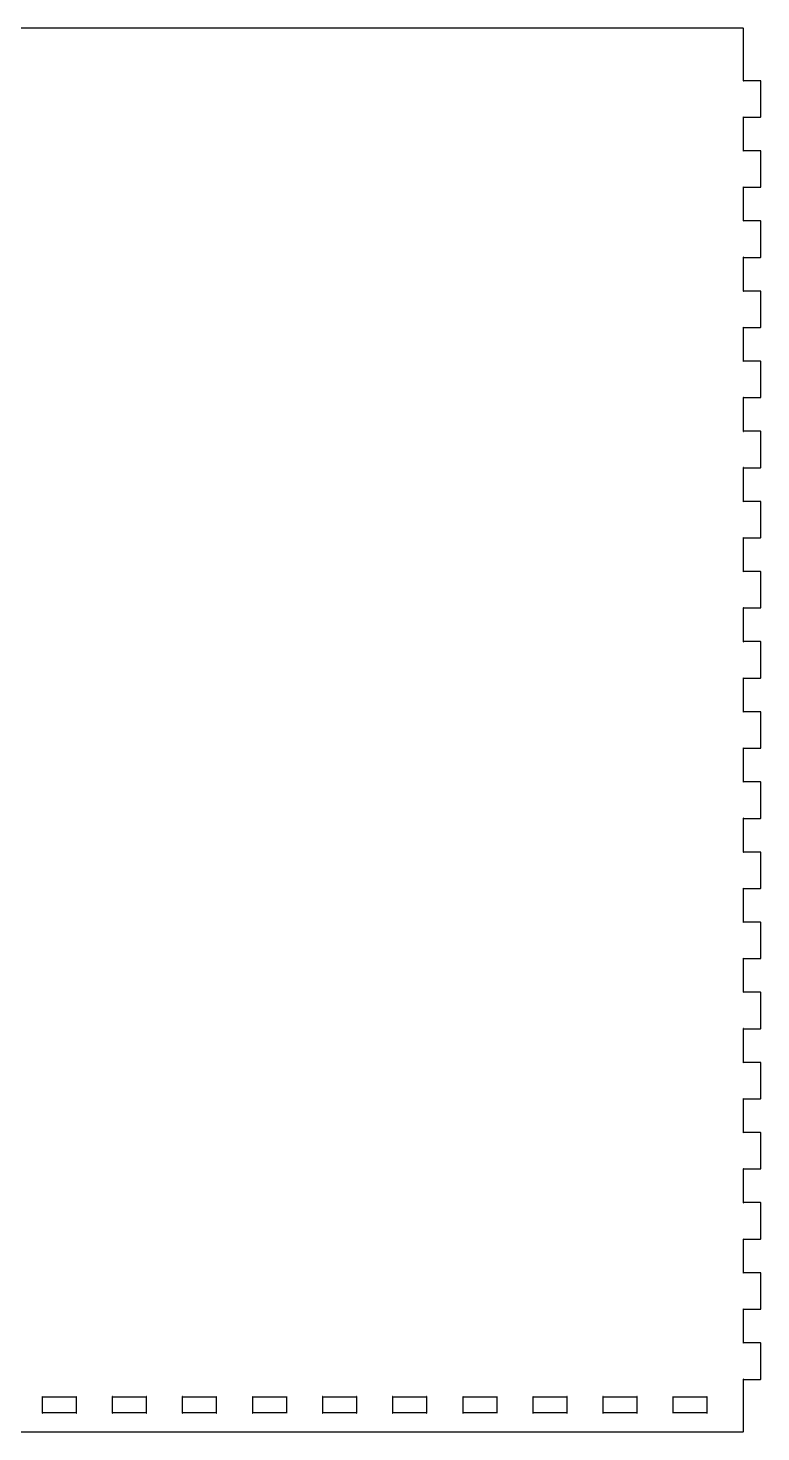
# Model space of a CAD drawing. Extents: x -201 to 201, y -296 to 307.
# Drawn here: x 96.3 to 200.8, y -94.4 to 105.8 of the extents above; entities that cross this region are included whole.
import ezdxf

# ---------------------------------------------------------------- set-up
doc = ezdxf.new("R2010")
doc.units = 0
doc.header["$MEASUREMENT"] = 0
doc.layers.add('MODELSKETCH_VISIBLE', color=7, linetype='CONTINUOUS')

msp = doc.modelspace()

# ---------------------------------------------------------------- linework, layer by layer
at = {"layer": 'MODELSKETCH_VISIBLE'}
for p, q in [((198.2243, 105.8243), (3.2263, 105.8243)), ((198.2423, 105.8243), (198.2243, 105.8243)), ((198.2953, 105.7963), (198.2423, 105.8243)), ((198.3273, 105.7433), (198.2953, 105.7963)), ((198.3273, 105.7223), (198.3273, 105.7433)), ((198.3273, 98.3243), (198.3273, 105.7223)), ((198.3163, 98.3243), (198.2843, 98.3103)), ((198.2843, 98.3103), (198.2883, 98.2863)), ((198.2883, 98.2863), (198.3093, 98.2823)), ((198.3093, 98.2823), (198.3273, 98.3143)), ((198.3273, 98.3243), (198.3163, 98.3243)), ((198.3273, 98.3143), (198.3273, 98.3243)), ((200.7263, 98.3243), (198.3273, 98.3243)), ((200.7403, 98.3243), (200.7263, 98.3243)), ((200.7963, 98.2963), (200.7403, 98.3243)), ((200.8243, 98.2433), (200.7963, 98.2963)), ((200.8243, 98.2263), (200.8243, 98.2433)), ((200.8243, 93.2233), (200.8243, 98.2263)), ((198.2883, 93.1633), (198.2843, 93.1393)), ((198.2843, 93.1393), (198.3163, 93.1243)), ((198.3093, 93.1673), (198.2883, 93.1633)), ((198.3273, 93.1353), (198.3093, 93.1673)), ((198.3163, 93.1243), (198.3273, 93.1243)), ((198.3273, 93.1243), (198.3273, 93.1353)), ((198.3273, 93.1243), (200.7263, 93.1243)), ((198.3273, 88.3233), (198.3273, 93.1243)), ((200.7263, 93.1243), (200.7403, 93.1243)), ((200.7403, 93.1243), (200.7963, 93.1533)), ((200.7963, 93.1533), (200.8243, 93.2063)), ((200.8243, 93.2063), (200.8243, 93.2233)), ((198.3163, 88.3233), (198.2843, 88.3093)), ((198.2843, 88.3093), (198.2883, 88.2883)), ((198.2883, 88.2883), (198.3093, 88.2813)), ((198.3093, 88.2813), (198.3273, 88.3133)), ((198.3273, 88.3233), (198.3163, 88.3233)), ((198.3273, 88.3133), (198.3273, 88.3233)), ((200.7263, 88.3233), (198.3273, 88.3233)), ((200.7403, 88.3233), (200.7263, 88.3233)), ((200.7963, 88.2953), (200.7403, 88.3233)), ((200.8243, 88.2423), (200.7963, 88.2953)), ((200.8243, 88.2243), (200.8243, 88.2423)), ((200.8243, 83.2263), (200.8243, 88.2243)), ((198.2883, 83.1623), (198.2843, 83.1413)), ((198.2843, 83.1413), (198.3163, 83.1233)), ((198.3093, 83.1663), (198.2883, 83.1623)), ((198.3273, 83.1343), (198.3093, 83.1663)), ((198.3163, 83.1233), (198.3273, 83.1233)), ((198.3273, 83.1233), (198.3273, 83.1343)), ((198.3273, 83.1233), (200.7263, 83.1233)), ((198.3273, 78.3253), (198.3273, 83.1233)), ((200.7263, 83.1233), (200.7403, 83.1233)), ((200.7403, 83.1233), (200.7963, 83.1553)), ((200.7963, 83.1553), (200.8243, 83.2083)), ((200.8243, 83.2083), (200.8243, 83.2263)), ((198.3163, 78.3253), (198.2843, 78.3113)), ((198.2843, 78.3113), (198.2883, 78.2873)), ((198.2883, 78.2873), (198.3093, 78.2833)), ((198.3093, 78.2833), (198.3273, 78.3153)), ((198.3273, 78.3253), (198.3163, 78.3253)), ((200.7263, 78.3253), (198.3273, 78.3253)), ((198.3273, 78.3153), (198.3273, 78.3253)), ((200.7403, 78.3253), (200.7263, 78.3253)), ((200.7963, 78.2943), (200.7403, 78.3253)), ((200.8243, 78.2413), (200.7963, 78.2943)), ((200.8243, 78.2233), (200.8243, 78.2413)), ((200.8243, 73.2243), (200.8243, 78.2233)), ((198.2883, 73.1613), (198.2843, 73.1403)), ((198.2843, 73.1403), (198.3163, 73.1223)), ((198.3093, 73.1683), (198.2883, 73.1613)), ((198.3273, 73.1363), (198.3093, 73.1683)), ((198.3163, 73.1223), (198.3273, 73.1223)), ((198.3273, 73.1223), (198.3273, 73.1363)), ((198.3273, 68.3243), (198.3273, 73.1223)), ((198.3273, 73.1223), (200.7263, 73.1223)), ((200.7263, 73.1223), (200.7403, 73.1223)), ((200.7403, 73.1223), (200.7963, 73.1543)), ((200.7963, 73.1543), (200.8243, 73.2073)), ((200.8243, 73.2073), (200.8243, 73.2243)), ((198.3163, 68.3243), (198.2843, 68.3103)), ((198.2843, 68.3103), (198.2883, 68.2853)), ((198.2883, 68.2853), (198.3093, 68.2823)), ((198.3093, 68.2823), (198.3273, 68.3143)), ((198.3273, 68.3243), (198.3163, 68.3243)), ((198.3273, 68.3143), (198.3273, 68.3243)), ((200.7263, 68.3243), (198.3273, 68.3243)), ((200.7403, 68.3243), (200.7263, 68.3243)), ((200.7963, 68.2963), (200.7403, 68.3243)), ((200.8243, 68.2433), (200.7963, 68.2963)), ((200.8243, 68.2253), (200.8243, 68.2433)), ((200.8243, 63.2233), (200.8243, 68.2253)), ((198.2883, 63.1633), (198.2843, 63.1383)), ((198.2843, 63.1383), (198.3163, 63.1243)), ((198.3093, 63.1673), (198.2883, 63.1633)), ((198.3273, 63.1353), (198.3093, 63.1673)), ((198.3163, 63.1243), (198.3273, 63.1243)), ((198.3273, 63.1243), (198.3273, 63.1353)), ((198.3273, 63.1243), (200.7263, 63.1243)), ((198.3273, 58.3233), (198.3273, 63.1243)), ((200.7263, 63.1243), (200.7403, 63.1243)), ((200.7403, 63.1243), (200.7963, 63.1533)), ((200.7963, 63.1533), (200.8243, 63.2093)), ((200.8243, 63.2093), (200.8243, 63.2233)), ((198.3163, 58.3233), (198.2843, 58.3093)), ((198.2843, 58.3093), (198.2883, 58.2883)), ((198.2883, 58.2883), (198.3093, 58.2813)), ((198.3093, 58.2813), (198.3273, 58.3123)), ((198.3273, 58.3233), (198.3163, 58.3233)), ((198.3273, 58.3123), (198.3273, 58.3233)), ((200.7263, 58.3233), (198.3273, 58.3233)), ((200.7403, 58.3233), (200.7263, 58.3233)), ((200.7963, 58.2953), (200.7403, 58.3233)), ((200.8243, 58.2423), (200.7963, 58.2953)), ((200.8243, 58.2243), (200.8243, 58.2423)), ((200.8243, 53.2223), (200.8243, 58.2243)), ((198.2883, 53.1623), (198.2843, 53.1413)), ((198.2843, 53.1413), (198.3163, 53.1233)), ((198.3093, 53.1653), (198.2883, 53.1623)), ((198.3273, 53.1343), (198.3093, 53.1653)), ((198.3163, 53.1233), (198.3273, 53.1233)), ((198.3273, 53.1233), (198.3273, 53.1343)), ((198.3273, 48.3253), (198.3273, 53.1233)), ((198.3273, 53.1233), (200.7263, 53.1233)), ((200.7263, 53.1233), (200.7403, 53.1233)), ((200.7403, 53.1233), (200.7963, 53.1553)), ((200.7963, 53.1553), (200.8243, 53.2083)), ((200.8243, 53.2083), (200.8243, 53.2223)), ((198.3163, 48.3253), (198.2843, 48.3113)), ((198.2843, 48.3113), (198.2883, 48.2863)), ((198.2883, 48.2863), (198.3093, 48.2833)), ((198.3093, 48.2833), (198.3273, 48.3153)), ((198.3273, 48.3253), (198.3163, 48.3253)), ((200.7263, 48.3253), (198.3273, 48.3253)), ((198.3273, 48.3153), (198.3273, 48.3253)), ((200.7403, 48.3253), (200.7263, 48.3253)), ((200.7963, 48.2973), (200.7403, 48.3253)), ((200.8243, 48.2413), (200.7963, 48.2973)), ((200.8243, 48.2233), (200.8243, 48.2413)), ((200.8243, 43.2243), (200.8243, 48.2233)), ((198.2883, 43.1613), (198.2843, 43.1393)), ((198.2843, 43.1393), (198.3163, 43.1253)), ((198.3093, 43.1683), (198.2883, 43.1613)), ((198.3273, 43.1363), (198.3093, 43.1683)), ((198.3163, 43.1253), (198.3273, 43.1253)), ((198.3273, 43.1253), (198.3273, 43.1363)), ((198.3273, 38.3243), (198.3273, 43.1253)), ((198.3273, 43.1253), (200.7263, 43.1253)), ((200.7263, 43.1253), (200.7403, 43.1253)), ((200.7403, 43.1253), (200.7963, 43.1543)), ((200.7963, 43.1543), (200.8243, 43.2063)), ((200.8243, 43.2063), (200.8243, 43.2243)), ((198.3163, 38.3243), (198.2843, 38.3103)), ((198.2843, 38.3103), (198.2883, 38.2853)), ((198.2883, 38.2853), (198.3093, 38.2823)), ((198.3093, 38.2823), (198.3273, 38.3133)), ((198.3273, 38.3243), (198.3163, 38.3243)), ((200.7263, 38.3243), (198.3273, 38.3243)), ((198.3273, 38.3133), (198.3273, 38.3243)), ((200.7403, 38.3243), (200.7263, 38.3243)), ((200.7963, 38.2963), (200.7403, 38.3243)), ((200.8243, 38.2433), (200.7963, 38.2963)), ((200.8243, 38.2253), (200.8243, 38.2433)), ((200.8243, 33.2243), (200.8243, 38.2253)), ((198.2883, 33.1623), (198.2843, 33.1403)), ((198.2843, 33.1403), (198.3163, 33.1253)), ((198.3093, 33.1673), (198.2883, 33.1623)), ((198.3273, 33.1363), (198.3093, 33.1673)), ((198.3163, 33.1253), (198.3273, 33.1253)), ((198.3273, 33.1253), (198.3273, 33.1363)), ((198.3273, 28.3233), (198.3273, 33.1253)), ((198.3273, 33.1253), (200.7263, 33.1253)), ((200.7263, 33.1253), (200.7403, 33.1253)), ((200.7403, 33.1253), (200.7963, 33.1543)), ((200.7963, 33.1543), (200.8243, 33.2073)), ((200.8243, 33.2073), (200.8243, 33.2243)), ((198.3163, 28.3233), (198.2843, 28.3103)), ((198.2843, 28.3103), (198.2883, 28.2863)), ((198.2883, 28.2863), (198.3093, 28.2823)), ((198.3093, 28.2823), (198.3273, 28.3143)), ((198.3273, 28.3233), (198.3163, 28.3233)), ((200.7263, 28.3233), (198.3273, 28.3233)), ((198.3273, 28.3143), (198.3273, 28.3233)), ((200.7403, 28.3233), (200.7263, 28.3233)), ((200.7963, 28.2953), (200.7403, 28.3233)), ((200.8243, 28.2423), (200.7963, 28.2953)), ((200.8243, 28.2243), (200.8243, 28.2423)), ((200.8243, 23.2233), (200.8243, 28.2243)), ((198.2883, 23.1623), (198.2843, 23.1393)), ((198.2843, 23.1393), (198.3163, 23.1243)), ((198.3093, 23.1673), (198.2883, 23.1623)), ((198.3273, 23.1353), (198.3093, 23.1673)), ((198.3163, 23.1243), (198.3273, 23.1243)), ((198.3273, 23.1243), (198.3273, 23.1353)), ((198.3273, 18.3253), (198.3273, 23.1243)), ((198.3273, 23.1243), (200.7263, 23.1243)), ((200.7263, 23.1243), (200.7403, 23.1243)), ((200.7403, 23.1243), (200.7963, 23.1533)), ((200.7963, 23.1533), (200.8243, 23.2073)), ((200.8243, 23.2073), (200.8243, 23.2233)), ((198.3163, 18.3253), (198.2843, 18.3113)), ((198.2843, 18.3113), (198.2883, 18.2873)), ((198.2883, 18.2873), (198.3093, 18.2833)), ((198.3093, 18.2833), (198.3273, 18.3153)), ((198.3273, 18.3253), (198.3163, 18.3253)), ((200.7263, 18.3253), (198.3273, 18.3253)), ((198.3273, 18.3153), (198.3273, 18.3253)), ((200.7403, 18.3253), (200.7263, 18.3253)), ((200.7963, 18.2963), (200.7403, 18.3253)), ((200.8243, 18.2423), (200.7963, 18.2963)), ((200.8243, 18.2243), (200.8243, 18.2423)), ((200.8243, 13.2253), (200.8243, 18.2243)), ((198.2883, 13.1623), (198.2843, 13.1393)), ((198.2843, 13.1393), (198.3163, 13.1243)), ((198.3093, 13.1673), (198.2883, 13.1623)), ((198.3273, 13.1353), (198.3093, 13.1673)), ((198.3163, 13.1243), (198.3273, 13.1243)), ((198.3273, 13.1243), (198.3273, 13.1353)), ((198.3273, 13.1243), (200.7263, 13.1243)), ((198.3273, 8.3243), (198.3273, 13.1243)), ((200.7263, 13.1243), (200.7403, 13.1243)), ((200.7403, 13.1243), (200.7963, 13.1543)), ((200.7963, 13.1543), (200.8243, 13.2083)), ((200.8243, 13.2083), (200.8243, 13.2253)), ((198.3163, 8.3243), (198.2843, 8.3103)), ((198.2843, 8.3103), (198.2883, 8.2873)), ((198.2883, 8.2873), (198.3093, 8.2833)), ((198.3093, 8.2833), (198.3273, 8.3153)), ((198.3273, 8.3243), (198.3163, 8.3243)), ((198.3273, 8.3153), (198.3273, 8.3243)), ((200.7263, 8.3243), (198.3273, 8.3243)), ((200.7403, 8.3243), (200.7263, 8.3243)), ((200.7963, 8.2953), (200.7403, 8.3243)), ((200.8243, 8.2423), (200.7963, 8.2953)), ((200.8243, 8.2243), (200.8243, 8.2423)), ((200.8243, 3.2243), (200.8243, 8.2243)), ((198.2883, 3.1623), (198.2843, 3.1393)), ((198.2843, 3.1393), (198.3163, 3.1233)), ((198.3093, 3.1663), (198.2883, 3.1623)), ((198.3273, 3.1343), (198.3093, 3.1663)), ((198.3163, 3.1233), (198.3273, 3.1233)), ((198.3273, 3.1233), (198.3273, 3.1343)), ((198.3273, 3.1233), (200.7263, 3.1233)), ((198.3273, -1.6757), (198.3273, 3.1233)), ((200.7263, 3.1233), (200.7403, 3.1233)), ((200.7403, 3.1233), (200.7963, 3.1543)), ((200.7963, 3.1543), (200.8243, 3.2073)), ((200.8243, 3.2073), (200.8243, 3.2243)), ((198.3163, -1.6757), (198.2843, -1.6897)), ((198.2843, -1.6897), (198.2883, -1.7127)), ((198.2883, -1.7127), (198.3093, -1.7177)), ((198.3093, -1.7177), (198.3273, -1.6857)), ((198.3273, -1.6757), (198.3163, -1.6757)), ((198.3273, -1.6857), (198.3273, -1.6757)), ((200.7263, -1.6757), (198.3273, -1.6757)), ((200.7403, -1.6757), (200.7263, -1.6757)), ((200.7963, -1.7047), (200.7403, -1.6757)), ((200.8243, -1.7577), (200.7963, -1.7047)), ((200.8243, -1.7757), (200.8243, -1.7577)), ((200.8243, -6.7767), (200.8243, -1.7757)), ((198.2883, -6.8387), (198.2843, -6.8597)), ((198.2843, -6.8597), (198.3163, -6.8757)), ((198.3093, -6.8327), (198.2883, -6.8387)), ((198.3273, -6.8647), (198.3093, -6.8327)), ((198.3163, -6.8757), (198.3273, -6.8757)), ((198.3273, -6.8757), (198.3273, -6.8647)), ((198.3273, -6.8757), (200.7263, -6.8757)), ((198.3273, -11.6747), (198.3273, -6.8757)), ((200.7263, -6.8757), (200.7403, -6.8757)), ((200.7403, -6.8757), (200.7963, -6.8467)), ((200.7963, -6.8467), (200.8243, -6.7927)), ((200.8243, -6.7927), (200.8243, -6.7767)), ((198.3163, -11.6747), (198.2843, -11.6887)), ((198.2843, -11.6887), (198.2883, -11.7127)), ((198.2883, -11.7127), (198.3093, -11.7167)), ((198.3093, -11.7167), (198.3273, -11.6847)), ((198.3273, -11.6747), (198.3163, -11.6747)), ((198.3273, -11.6847), (198.3273, -11.6747)), ((200.7263, -11.6747), (198.3273, -11.6747)), ((200.7403, -11.6747), (200.7263, -11.6747)), ((200.7963, -11.7037), (200.7403, -11.6747)), ((200.8243, -11.7577), (200.7963, -11.7037)), ((200.8243, -11.7757), (200.8243, -11.7577)), ((200.8243, -16.7747), (200.8243, -11.7757)), ((198.2883, -16.8367), (198.2843, -16.8607)), ((198.2843, -16.8607), (198.3163, -16.8757)), ((198.3093, -16.8337), (198.2883, -16.8367)), ((198.3273, -16.8647), (198.3093, -16.8337)), ((198.3163, -16.8757), (198.3273, -16.8757)), ((198.3273, -16.8757), (198.3273, -16.8647)), ((198.3273, -16.8757), (200.7263, -16.8757)), ((198.3273, -21.6757), (198.3273, -16.8757)), ((200.7263, -16.8757), (200.7403, -16.8757)), ((200.7403, -16.8757), (200.7963, -16.8457)), ((200.7963, -16.8457), (200.8243, -16.7917)), ((200.8243, -16.7917), (200.8243, -16.7747)), ((198.3163, -21.6757), (198.2843, -21.6887)), ((198.2843, -21.6887), (198.2883, -21.7127)), ((198.2883, -21.7127), (198.3093, -21.7167)), ((198.3093, -21.7167), (198.3273, -21.6847)), ((198.3273, -21.6757), (198.3163, -21.6757)), ((198.3273, -21.6847), (198.3273, -21.6757)), ((200.7263, -21.6757), (198.3273, -21.6757)), ((200.7403, -21.6757), (200.7263, -21.6757)), ((200.7963, -21.7047), (200.7403, -21.6757)), ((200.8243, -21.7577), (200.7963, -21.7047)), ((200.8243, -21.7757), (200.8243, -21.7577)), ((200.8243, -26.7757), (200.8243, -21.7757)), ((198.2883, -26.8377), (198.2843, -26.8607)), ((198.2843, -26.8607), (198.3163, -26.8757)), ((198.3093, -26.8337), (198.2883, -26.8377)), ((198.3273, -26.8647), (198.3093, -26.8337)), ((198.3163, -26.8757), (198.3273, -26.8757)), ((198.3273, -26.8757), (198.3273, -26.8647)), ((198.3273, -26.8757), (200.7263, -26.8757)), ((198.3273, -31.6757), (198.3273, -26.8757)), ((200.7263, -26.8757), (200.7403, -26.8757)), ((200.7403, -26.8757), (200.7963, -26.8457)), ((200.7963, -26.8457), (200.8243, -26.7917)), ((200.8243, -26.7917), (200.8243, -26.7757)), ((198.3163, -31.6757), (198.2843, -31.6897)), ((198.2843, -31.6897), (198.2883, -31.7127)), ((198.2883, -31.7127), (198.3093, -31.7177)), ((198.3093, -31.7177), (198.3273, -31.6857)), ((198.3273, -31.6757), (198.3163, -31.6757)), ((198.3273, -31.6857), (198.3273, -31.6757)), ((200.7263, -31.6757), (198.3273, -31.6757)), ((200.7403, -31.6757), (200.7263, -31.6757)), ((200.7963, -31.7047), (200.7403, -31.6757)), ((200.8243, -31.7587), (200.7963, -31.7047)), ((200.8243, -31.7767), (200.8243, -31.7587)), ((200.8243, -36.7757), (200.8243, -31.7767)), ((198.2883, -36.8377), (198.2843, -36.8597)), ((198.2843, -36.8597), (198.3163, -36.8757)), ((198.3093, -36.8327), (198.2883, -36.8377)), ((198.3273, -36.8647), (198.3093, -36.8327)), ((198.3163, -36.8757), (198.3273, -36.8757)), ((198.3273, -36.8757), (198.3273, -36.8647)), ((198.3273, -36.8757), (200.7263, -36.8757)), ((198.3273, -41.6757), (198.3273, -36.8757)), ((200.7263, -36.8757), (200.7403, -36.8757)), ((200.7403, -36.8757), (200.7963, -36.8467)), ((200.7963, -36.8467), (200.8243, -36.7927)), ((200.8243, -36.7927), (200.8243, -36.7757)), ((198.3163, -41.6757), (198.2843, -41.6897)), ((198.2843, -41.6897), (198.2883, -41.7137)), ((198.2883, -41.7137), (198.3093, -41.7177)), ((198.3093, -41.7177), (198.3273, -41.6857)), ((198.3273, -41.6757), (198.3163, -41.6757)), ((198.3273, -41.6857), (198.3273, -41.6757)), ((200.7263, -41.6757), (198.3273, -41.6757)), ((200.7403, -41.6757), (200.7263, -41.6757)), ((200.7963, -41.7047), (200.7403, -41.6757)), ((200.8243, -41.7577), (200.7963, -41.7047)), ((200.8243, -41.7757), (200.8243, -41.7577)), ((200.8243, -46.7757), (200.8243, -41.7757)), ((198.2883, -46.8367), (198.2843, -46.8607)), ((198.2843, -46.8607), (198.3163, -46.8757)), ((198.3093, -46.8327), (198.2883, -46.8367)), ((198.3273, -46.8647), (198.3093, -46.8327)), ((198.3163, -46.8757), (198.3273, -46.8757)), ((198.3273, -46.8757), (198.3273, -46.8647)), ((198.3273, -46.8757), (200.7263, -46.8757)), ((198.3273, -51.6757), (198.3273, -46.8757)), ((200.7263, -46.8757), (200.7403, -46.8757)), ((200.7403, -46.8757), (200.7963, -46.8457)), ((200.7963, -46.8457), (200.8243, -46.7917)), ((200.8243, -46.7917), (200.8243, -46.7757)), ((198.3163, -51.6757), (198.2843, -51.6887)), ((198.2843, -51.6887), (198.2883, -51.7127)), ((198.2883, -51.7127), (198.3093, -51.7167)), ((198.3093, -51.7167), (198.3273, -51.6847)), ((198.3273, -51.6757), (198.3163, -51.6757)), ((198.3273, -51.6847), (198.3273, -51.6757)), ((200.7263, -51.6757), (198.3273, -51.6757)), ((200.7403, -51.6757), (200.7263, -51.6757)), ((200.7963, -51.7047), (200.7403, -51.6757)), ((200.8243, -51.7587), (200.7963, -51.7047)), ((200.8243, -51.7757), (200.8243, -51.7587)), ((200.8243, -56.7757), (200.8243, -51.7757)), ((198.2883, -56.8377), (198.2843, -56.8607)), ((198.2843, -56.8607), (198.3163, -56.8757)), ((198.3093, -56.8337), (198.2883, -56.8377)), ((198.3273, -56.8647), (198.3093, -56.8337)), ((198.3163, -56.8757), (198.3273, -56.8757)), ((198.3273, -56.8757), (198.3273, -56.8647)), ((198.3273, -61.6757), (198.3273, -56.8757)), ((198.3273, -56.8757), (200.7263, -56.8757)), ((200.7263, -56.8757), (200.7403, -56.8757)), ((200.7403, -56.8757), (200.7963, -56.8457)), ((200.7963, -56.8457), (200.8243, -56.7917)), ((200.8243, -56.7917), (200.8243, -56.7757)), ((198.3163, -61.6757), (198.2843, -61.6897)), ((198.2843, -61.6897), (198.2883, -61.7127)), ((198.2883, -61.7127), (198.3093, -61.7167)), ((198.3093, -61.7167), (198.3273, -61.6857)), ((198.3273, -61.6757), (198.3163, -61.6757)), ((200.7263, -61.6757), (198.3273, -61.6757)), ((198.3273, -61.6857), (198.3273, -61.6757)), ((200.7403, -61.6757), (200.7263, -61.6757)), ((200.7963, -61.7047), (200.7403, -61.6757)), ((200.8243, -61.7567), (200.7963, -61.7047)), ((200.8243, -61.7747), (200.8243, -61.7567)), ((200.8243, -66.7757), (200.8243, -61.7747)), ((198.2883, -66.8377), (198.2843, -66.8597)), ((198.2843, -66.8597), (198.3163, -66.8747)), ((198.3093, -66.8327), (198.2883, -66.8377)), ((198.3273, -66.8637), (198.3093, -66.8327)), ((198.3163, -66.8747), (198.3273, -66.8747)), ((198.3273, -66.8747), (198.3273, -66.8637)), ((198.3273, -71.6757), (198.3273, -66.8747)), ((198.3273, -66.8747), (200.7263, -66.8747)), ((200.7263, -66.8747), (200.7403, -66.8747)), ((200.7403, -66.8747), (200.7963, -66.8457)), ((200.7963, -66.8457), (200.8243, -66.7927)), ((200.8243, -66.7927), (200.8243, -66.7757)), ((198.3163, -71.6757), (198.2843, -71.6897)), ((198.2843, -71.6897), (198.2883, -71.7137)), ((198.2883, -71.7137), (198.3093, -71.7177)), ((198.3093, -71.7177), (198.3273, -71.6857)), ((198.3273, -71.6757), (198.3163, -71.6757)), ((200.7263, -71.6757), (198.3273, -71.6757)), ((198.3273, -71.6857), (198.3273, -71.6757)), ((200.7403, -71.6757), (200.7263, -71.6757)), ((200.7963, -71.7057), (200.7403, -71.6757)), ((200.8243, -71.7577), (200.7963, -71.7057)), ((200.8243, -71.7757), (200.8243, -71.7577)), ((200.8243, -76.7767), (200.8243, -71.7757)), ((198.2883, -76.8387), (198.2843, -76.8607)), ((198.2843, -76.8607), (198.3163, -76.8757)), ((198.3093, -76.8327), (198.2883, -76.8387)), ((198.3273, -76.8647), (198.3093, -76.8327)), ((198.3163, -76.8757), (198.3273, -76.8757)), ((198.3273, -76.8757), (198.3273, -76.8647)), ((198.3273, -81.6747), (198.3273, -76.8757)), ((198.3273, -76.8757), (200.7263, -76.8757)), ((200.7263, -76.8757), (200.7403, -76.8757)), ((200.7403, -76.8757), (200.7963, -76.8467)), ((200.7963, -76.8467), (200.8243, -76.7927)), ((200.8243, -76.7927), (200.8243, -76.7767)), ((198.3163, -81.6747), (198.2843, -81.6887)), ((198.2843, -81.6887), (198.2883, -81.7127)), ((198.2883, -81.7127), (198.3093, -81.7167)), ((198.3093, -81.7167), (198.3273, -81.6847)), ((198.3273, -81.6747), (198.3163, -81.6747)), ((200.7263, -81.6747), (198.3273, -81.6747)), ((198.3273, -81.6847), (198.3273, -81.6747)), ((200.7403, -81.6747), (200.7263, -81.6747)), ((200.7963, -81.7037), (200.7403, -81.6747)), ((200.8243, -81.7577), (200.7963, -81.7037)), ((200.8243, -81.7757), (200.8243, -81.7577)), ((200.8243, -86.7757), (200.8243, -81.7757)), ((198.2883, -86.8377), (198.2843, -86.8607)), ((198.2843, -86.8607), (198.3163, -86.8757)), ((198.3093, -86.8327), (198.2883, -86.8377)), ((198.3273, -86.8647), (198.3093, -86.8327)), ((198.3163, -86.8757), (198.3273, -86.8757)), ((198.3273, -86.8757), (198.3273, -86.8647)), ((198.3273, -94.2757), (198.3273, -86.8757)), ((198.3273, -86.8757), (200.7263, -86.8757)), ((200.7263, -86.8757), (200.7403, -86.8757)), ((200.7403, -86.8757), (200.7963, -86.8457)), ((200.7963, -86.8457), (200.8243, -86.7917)), ((200.8243, -86.7917), (200.8243, -86.7757)), ((98.2873, -89.3367), (98.2833, -89.3607)), ((98.2833, -89.3607), (98.3153, -89.3757)), ((98.3103, -89.3327), (98.2873, -89.3367)), ((98.3253, -89.3647), (98.3103, -89.3327)), ((98.3153, -89.3757), (98.3253, -89.3757)), ((98.3253, -89.3757), (98.3253, -89.3647)), ((98.3253, -91.6757), (98.3253, -89.3757)), ((98.3253, -89.3757), (103.1253, -89.3757)), ((103.1393, -89.3327), (103.1253, -89.3647)), ((103.1253, -89.3647), (103.1253, -89.3757)), ((103.1253, -89.3757), (103.1353, -89.3757)), ((103.1253, -89.3757), (103.1253, -91.6757)), ((103.1353, -89.3757), (103.1673, -89.3607)), ((103.1623, -89.3367), (103.1393, -89.3327)), ((103.1673, -89.3607), (103.1623, -89.3367)), ((108.2873, -89.3367), (108.2823, -89.3607)), ((108.2823, -89.3607), (108.3143, -89.3757)), ((108.3093, -89.3327), (108.2873, -89.3367)), ((108.3253, -89.3647), (108.3093, -89.3327)), ((108.3143, -89.3757), (108.3253, -89.3757)), ((108.3253, -89.3757), (108.3253, -89.3647)), ((108.3253, -91.6757), (108.3253, -89.3757)), ((108.3253, -89.3757), (113.1243, -89.3757)), ((113.1383, -89.3327), (113.1243, -89.3647)), ((113.1243, -89.3647), (113.1243, -89.3757)), ((113.1243, -89.3757), (113.1343, -89.3757)), ((113.1243, -89.3757), (113.1243, -91.6757)), ((113.1343, -89.3757), (113.1653, -89.3607)), ((113.1623, -89.3367), (113.1383, -89.3327)), ((113.1653, -89.3607), (113.1623, -89.3367)), ((118.2863, -89.3367), (118.2823, -89.3607)), ((118.2823, -89.3607), (118.3143, -89.3757)), ((118.3103, -89.3327), (118.2863, -89.3367)), ((118.3253, -89.3647), (118.3103, -89.3327)), ((118.3143, -89.3757), (118.3253, -89.3757)), ((118.3253, -89.3757), (118.3253, -89.3647)), ((118.3253, -91.6757), (118.3253, -89.3757)), ((118.3253, -89.3757), (123.1253, -89.3757)), ((123.1383, -89.3327), (123.1253, -89.3647)), ((123.1253, -89.3647), (123.1253, -89.3757)), ((123.1253, -89.3757), (123.1343, -89.3757)), ((123.1253, -89.3757), (123.1253, -91.6757)), ((123.1343, -89.3757), (123.1663, -89.3607)), ((123.1623, -89.3367), (123.1383, -89.3327)), ((123.1663, -89.3607), (123.1623, -89.3367)), ((128.2873, -89.3367), (128.2833, -89.3607)), ((128.2833, -89.3607), (128.3143, -89.3757)), ((128.3103, -89.3327), (128.2873, -89.3367)), ((128.3253, -89.3647), (128.3103, -89.3327)), ((128.3143, -89.3757), (128.3253, -89.3757)), ((128.3253, -89.3757), (128.3253, -89.3647)), ((128.3253, -91.6757), (128.3253, -89.3757)), ((128.3253, -89.3757), (133.1253, -89.3757)), ((133.1393, -89.3327), (133.1253, -89.3647)), ((133.1253, -89.3647), (133.1253, -89.3757)), ((133.1253, -89.3757), (133.1353, -89.3757)), ((133.1253, -89.3757), (133.1253, -91.6757)), ((133.1353, -89.3757), (133.1663, -89.3607)), ((133.1623, -89.3367), (133.1393, -89.3327)), ((133.1663, -89.3607), (133.1623, -89.3367)), ((138.2873, -89.3367), (138.2833, -89.3607)), ((138.2833, -89.3607), (138.3153, -89.3757)), ((138.3113, -89.3327), (138.2873, -89.3367)), ((138.3263, -89.3647), (138.3113, -89.3327)), ((138.3153, -89.3757), (138.3263, -89.3757)), ((138.3263, -89.3757), (138.3263, -89.3647)), ((138.3263, -91.6757), (138.3263, -89.3757)), ((138.3263, -89.3757), (143.1243, -89.3757)), ((143.1383, -89.3327), (143.1243, -89.3647)), ((143.1243, -89.3647), (143.1243, -89.3757)), ((143.1243, -89.3757), (143.1353, -89.3757)), ((143.1243, -89.3757), (143.1243, -91.6757)), ((143.1353, -89.3757), (143.1663, -89.3607)), ((143.1633, -89.3367), (143.1383, -89.3327)), ((143.1663, -89.3607), (143.1633, -89.3367)), ((148.2893, -89.3367), (148.2823, -89.3607)), ((148.2823, -89.3607), (148.3133, -89.3757)), ((148.3103, -89.3327), (148.2893, -89.3367)), ((148.3243, -89.3647), (148.3103, -89.3327)), ((148.3133, -89.3757), (148.3243, -89.3757)), ((148.3243, -89.3757), (148.3243, -89.3647)), ((148.3243, -91.6757), (148.3243, -89.3757)), ((148.3243, -89.3757), (153.1253, -89.3757)), ((153.1393, -89.3327), (153.1253, -89.3647)), ((153.1253, -89.3647), (153.1253, -89.3757)), ((153.1253, -89.3757), (153.1363, -89.3757)), ((153.1253, -89.3757), (153.1253, -91.6757)), ((153.1363, -89.3757), (153.1683, -89.3607)), ((153.1613, -89.3367), (153.1393, -89.3327)), ((153.1683, -89.3607), (153.1613, -89.3367)), ((158.2863, -89.3367), (158.2833, -89.3607)), ((158.2833, -89.3607), (158.3153, -89.3757)), ((158.3113, -89.3327), (158.2863, -89.3367)), ((158.3253, -89.3647), (158.3113, -89.3327)), ((158.3153, -89.3757), (158.3253, -89.3757)), ((158.3253, -89.3757), (158.3253, -89.3647)), ((158.3253, -91.6757), (158.3253, -89.3757)), ((158.3253, -89.3757), (163.1273, -89.3757)), ((163.1373, -89.3327), (163.1273, -89.3647)), ((163.1273, -89.3647), (163.1273, -89.3757)), ((163.1273, -89.3757), (163.1343, -89.3757)), ((163.1273, -89.3757), (163.1273, -91.6757)), ((163.1343, -89.3757), (163.1653, -89.3607)), ((163.1623, -89.3367), (163.1373, -89.3327)), ((163.1653, -89.3607), (163.1623, -89.3367)), ((168.2883, -89.3367), (168.2843, -89.3607)), ((168.2843, -89.3607), (168.3163, -89.3757)), ((168.3093, -89.3327), (168.2883, -89.3367)), ((168.3263, -89.3647), (168.3093, -89.3327)), ((168.3163, -89.3757), (168.3263, -89.3757)), ((168.3263, -89.3757), (168.3263, -89.3647)), ((168.3263, -91.6757), (168.3263, -89.3757)), ((168.3263, -89.3757), (173.1243, -89.3757)), ((173.1383, -89.3327), (173.1243, -89.3647)), ((173.1243, -89.3647), (173.1243, -89.3757)), ((173.1243, -89.3757), (173.1353, -89.3757)), ((173.1243, -89.3757), (173.1243, -91.6757)), ((173.1353, -89.3757), (173.1673, -89.3607)), ((173.1633, -89.3367), (173.1383, -89.3327)), ((173.1673, -89.3607), (173.1633, -89.3367)), ((178.2893, -89.3367), (178.2823, -89.3607)), ((178.2823, -89.3607), (178.3143, -89.3757)), ((178.3103, -89.3327), (178.2893, -89.3367)), ((178.3243, -89.3647), (178.3103, -89.3327)), ((178.3143, -89.3757), (178.3243, -89.3757)), ((178.3243, -89.3757), (178.3243, -89.3647)), ((178.3243, -91.6757), (178.3243, -89.3757)), ((178.3243, -89.3757), (183.1253, -89.3757)), ((183.1403, -89.3327), (183.1253, -89.3647)), ((183.1253, -89.3647), (183.1253, -89.3757)), ((183.1253, -89.3757), (183.1363, -89.3757)), ((183.1253, -89.3757), (183.1253, -91.6757)), ((183.1363, -89.3757), (183.1683, -89.3607)), ((183.1643, -89.3367), (183.1403, -89.3327)), ((183.1683, -89.3607), (183.1643, -89.3367)), ((188.2873, -89.3367), (188.2833, -89.3607)), ((188.2833, -89.3607), (188.3153, -89.3757)), ((188.3113, -89.3327), (188.2873, -89.3367)), ((188.3253, -89.3647), (188.3113, -89.3327)), ((188.3153, -89.3757), (188.3253, -89.3757)), ((188.3253, -89.3757), (188.3253, -89.3647)), ((188.3253, -91.6757), (188.3253, -89.3757)), ((188.3253, -89.3757), (193.1233, -89.3757)), ((193.1373, -89.3327), (193.1233, -89.3647)), ((193.1233, -89.3647), (193.1233, -89.3757)), ((193.1233, -89.3757), (193.1343, -89.3757)), ((193.1233, -89.3757), (193.1233, -91.6757)), ((193.1343, -89.3757), (193.1663, -89.3607)), ((193.1623, -89.3367), (193.1373, -89.3327)), ((193.1663, -89.3607), (193.1623, -89.3367)), ((98.3153, -91.6757), (98.2833, -91.6897)), ((98.2833, -91.6897), (98.2873, -91.7127)), ((98.2873, -91.7127), (98.3103, -91.7167)), ((98.3103, -91.7167), (98.3253, -91.6857)), ((98.3253, -91.6757), (98.3153, -91.6757)), ((98.3253, -91.6857), (98.3253, -91.6757)), ((100.7253, -91.6757), (98.3253, -91.6757)), ((103.1253, -91.6757), (100.7253, -91.6757)), ((103.1253, -91.6757), (103.1253, -91.6857)), ((103.1353, -91.6757), (103.1253, -91.6757)), ((103.1253, -91.6857), (103.1393, -91.7167)), ((103.1673, -91.6897), (103.1353, -91.6757)), ((103.1393, -91.7167), (103.1623, -91.7127)), ((103.1623, -91.7127), (103.1673, -91.6897)), ((108.3143, -91.6757), (108.2823, -91.6897)), ((108.2823, -91.6897), (108.2873, -91.7127)), ((108.2873, -91.7127), (108.3093, -91.7167)), ((108.3093, -91.7167), (108.3253, -91.6857)), ((108.3253, -91.6757), (108.3143, -91.6757)), ((110.7253, -91.6757), (108.3253, -91.6757)), ((108.3253, -91.6857), (108.3253, -91.6757)), ((113.1243, -91.6757), (110.7253, -91.6757)), ((113.1243, -91.6757), (113.1243, -91.6857)), ((113.1343, -91.6757), (113.1243, -91.6757)), ((113.1243, -91.6857), (113.1383, -91.7167)), ((113.1653, -91.6897), (113.1343, -91.6757)), ((113.1383, -91.7167), (113.1623, -91.7127)), ((113.1623, -91.7127), (113.1653, -91.6897)), ((118.3143, -91.6757), (118.2823, -91.6897)), ((118.2823, -91.6897), (118.2863, -91.7127)), ((118.2863, -91.7127), (118.3103, -91.7167)), ((118.3103, -91.7167), (118.3253, -91.6857)), ((118.3253, -91.6757), (118.3143, -91.6757)), ((120.7253, -91.6757), (118.3253, -91.6757)), ((118.3253, -91.6857), (118.3253, -91.6757)), ((123.1253, -91.6757), (120.7253, -91.6757)), ((123.1253, -91.6757), (123.1253, -91.6857)), ((123.1343, -91.6757), (123.1253, -91.6757)), ((123.1253, -91.6857), (123.1383, -91.7167)), ((123.1663, -91.6897), (123.1343, -91.6757)), ((123.1383, -91.7167), (123.1623, -91.7127)), ((123.1623, -91.7127), (123.1663, -91.6897)), ((128.3143, -91.6757), (128.2833, -91.6897)), ((128.2833, -91.6897), (128.2873, -91.7127)), ((128.2873, -91.7127), (128.3103, -91.7167)), ((128.3103, -91.7167), (128.3253, -91.6857)), ((128.3253, -91.6757), (128.3143, -91.6757)), ((130.7253, -91.6757), (128.3253, -91.6757)), ((128.3253, -91.6857), (128.3253, -91.6757)), ((133.1253, -91.6757), (130.7253, -91.6757)), ((133.1253, -91.6757), (133.1253, -91.6857)), ((133.1353, -91.6757), (133.1253, -91.6757)), ((133.1253, -91.6857), (133.1393, -91.7167)), ((133.1663, -91.6897), (133.1353, -91.6757)), ((133.1393, -91.7167), (133.1623, -91.7127)), ((133.1623, -91.7127), (133.1663, -91.6897)), ((138.3153, -91.6757), (138.2833, -91.6897)), ((138.2833, -91.6897), (138.2873, -91.7127)), ((138.2873, -91.7127), (138.3113, -91.7167)), ((138.3113, -91.7167), (138.3263, -91.6857)), ((138.3263, -91.6757), (138.3153, -91.6757)), ((140.7253, -91.6757), (138.3263, -91.6757)), ((138.3263, -91.6857), (138.3263, -91.6757)), ((143.1243, -91.6757), (140.7253, -91.6757)), ((143.1243, -91.6757), (143.1243, -91.6857)), ((143.1353, -91.6757), (143.1243, -91.6757)), ((143.1243, -91.6857), (143.1383, -91.7167)), ((143.1663, -91.6897), (143.1353, -91.6757)), ((143.1383, -91.7167), (143.1633, -91.7127)), ((143.1633, -91.7127), (143.1663, -91.6897)), ((148.3133, -91.6757), (148.2823, -91.6897)), ((148.2823, -91.6897), (148.2893, -91.7127)), ((148.2893, -91.7127), (148.3103, -91.7167)), ((148.3103, -91.7167), (148.3243, -91.6857)), ((148.3243, -91.6757), (148.3133, -91.6757)), ((150.7263, -91.6757), (148.3243, -91.6757)), ((148.3243, -91.6857), (148.3243, -91.6757)), ((153.1253, -91.6757), (150.7263, -91.6757)), ((153.1253, -91.6757), (153.1253, -91.6857)), ((153.1363, -91.6757), (153.1253, -91.6757)), ((153.1253, -91.6857), (153.1393, -91.7167)), ((153.1683, -91.6897), (153.1363, -91.6757)), ((153.1393, -91.7167), (153.1613, -91.7127)), ((153.1613, -91.7127), (153.1683, -91.6897)), ((158.3153, -91.6757), (158.2833, -91.6897)), ((158.2833, -91.6897), (158.2863, -91.7127)), ((158.2863, -91.7127), (158.3113, -91.7167)), ((158.3113, -91.7167), (158.3253, -91.6857)), ((158.3253, -91.6757), (158.3153, -91.6757)), ((160.7243, -91.6757), (158.3253, -91.6757)), ((158.3253, -91.6857), (158.3253, -91.6757)), ((163.1273, -91.6757), (160.7243, -91.6757)), ((163.1273, -91.6757), (163.1273, -91.6857)), ((163.1343, -91.6757), (163.1273, -91.6757)), ((163.1273, -91.6857), (163.1373, -91.7167)), ((163.1653, -91.6897), (163.1343, -91.6757)), ((163.1373, -91.7167), (163.1623, -91.7127)), ((163.1623, -91.7127), (163.1653, -91.6897)), ((168.3163, -91.6757), (168.2843, -91.6897)), ((168.2843, -91.6897), (168.2883, -91.7127)), ((168.2883, -91.7127), (168.3093, -91.7167)), ((168.3093, -91.7167), (168.3263, -91.6857)), ((168.3263, -91.6757), (168.3163, -91.6757)), ((170.7253, -91.6757), (168.3263, -91.6757)), ((168.3263, -91.6857), (168.3263, -91.6757)), ((173.1243, -91.6757), (170.7253, -91.6757)), ((173.1243, -91.6757), (173.1243, -91.6857)), ((173.1353, -91.6757), (173.1243, -91.6757)), ((173.1243, -91.6857), (173.1383, -91.7167)), ((173.1673, -91.6897), (173.1353, -91.6757)), ((173.1383, -91.7167), (173.1633, -91.7127)), ((173.1633, -91.7127), (173.1673, -91.6897)), ((178.3143, -91.6757), (178.2823, -91.6897)), ((178.2823, -91.6897), (178.2893, -91.7127)), ((178.2893, -91.7127), (178.3103, -91.7167)), ((178.3103, -91.7167), (178.3243, -91.6857)), ((178.3243, -91.6757), (178.3143, -91.6757)), ((180.7273, -91.6757), (178.3243, -91.6757)), ((178.3243, -91.6857), (178.3243, -91.6757)), ((183.1253, -91.6757), (180.7273, -91.6757)), ((183.1253, -91.6757), (183.1253, -91.6857)), ((183.1363, -91.6757), (183.1253, -91.6757)), ((183.1253, -91.6857), (183.1403, -91.7167)), ((183.1683, -91.6897), (183.1363, -91.6757)), ((183.1403, -91.7167), (183.1643, -91.7127)), ((183.1643, -91.7127), (183.1683, -91.6897)), ((188.3153, -91.6757), (188.2833, -91.6897)), ((188.2833, -91.6897), (188.2873, -91.7127)), ((188.2873, -91.7127), (188.3113, -91.7167)), ((188.3113, -91.7167), (188.3253, -91.6857)), ((188.3253, -91.6757), (188.3153, -91.6757)), ((190.7243, -91.6757), (188.3253, -91.6757)), ((188.3253, -91.6857), (188.3253, -91.6757)), ((193.1233, -91.6757), (190.7243, -91.6757)), ((193.1233, -91.6757), (193.1233, -91.6857)), ((193.1343, -91.6757), (193.1233, -91.6757)), ((193.1233, -91.6857), (193.1373, -91.7167)), ((193.1663, -91.6897), (193.1343, -91.6757)), ((193.1373, -91.7167), (193.1623, -91.7127)), ((193.1623, -91.7127), (193.1663, -91.6897)), ((3.2263, -94.3747), (198.2243, -94.3747)), ((198.2243, -94.3747), (198.2423, -94.3747)), ((198.2423, -94.3747), (198.2953, -94.3467)), ((198.2953, -94.3467), (198.3273, -94.2927)), ((198.3273, -94.2927), (198.3273, -94.2757))]:
    msp.add_line(p, q, dxfattribs=at)

doc.saveas('drawing.dxf')
